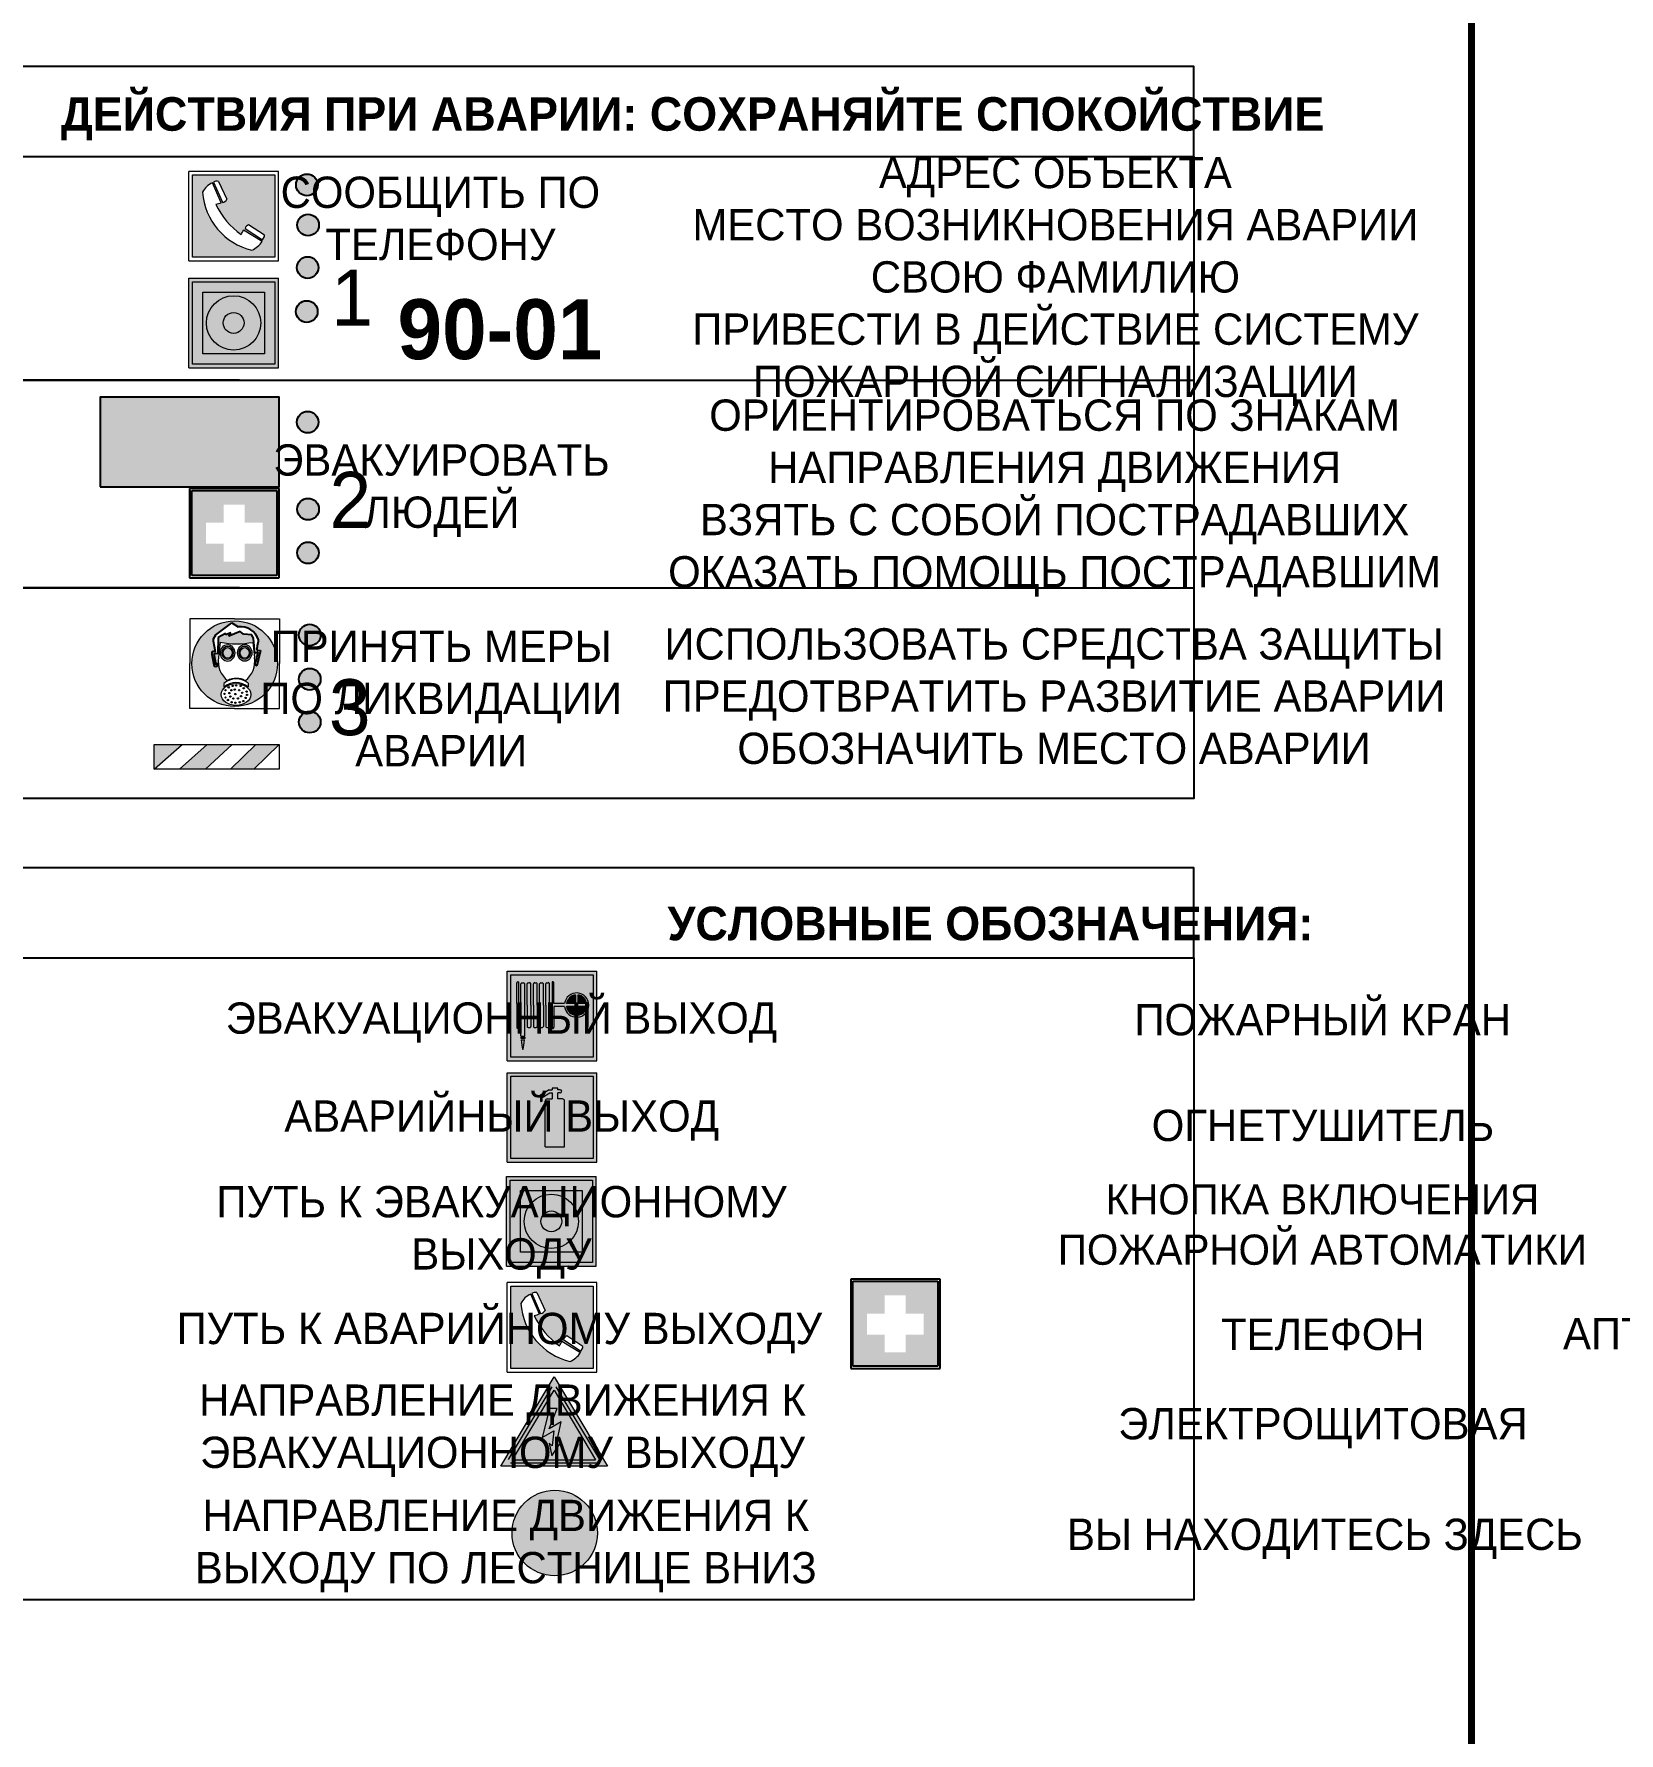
# Model space of a CAD drawing. Header units: millimetres. Extents: x 13810 to 67229, y 12374 to 21950.
# Drawn here: x 25748.7 to 25890.4, y 19893.3 to 20045.2 of the extents above; entities that cross this region are included whole.
import ezdxf

# ---------------------------------------------------------------- set-up
doc = ezdxf.new("R2010")
doc.units = ezdxf.units.MM
doc.styles.add('обычный', font='arial.ttf')

# ---------------------------------------------------------------- blocks, each defined once
blk = doc.blocks.new('A$C38D26F80')
h = blk.add_hatch(color=5)
h.dxf.hatch_style = 1
h.paths.add_polyline_path([(-8.77, -4.48, 1), (-0.19, -4.48, 1)])
h.paths.add_polyline_path([(-6.75, -3.58), (-6.75, -3.31), (-6.62, -3.22), (-6.5, -3.22), (-6.42, -3.3), (-6.39, -3.28), (-6.59, -2.23), (-6.59, -2.01), (-6.38, -1.58), (-4.76, -0.4), (-4.13, -0.79, -0.362848), (-2.1, -2.1, -0.201049), (-2.17, -2.48, 0.085434), (-2.26, -3.13), (-1.9, -3.16), (-2.25, -4.7), (-2.4, -4.59), (-2.43, -4.34), (-2.36, -4.34), (-2.14, -3.34), (-2.47, -3.42), (-2.58, -1.95), (-2.77, -1.58), (-3.58, -1.52), (-3.92, -1.26), (-5.05, -1.73), (-4.87, -1.39), (-5.41, -1.6), (-5.41, -1.46), (-6.13, -1.87), (-6.18, -3.5), (-6.56, -3.47), (-6.37, -4.59), (-6.16, -4.43), (-6.16, -4.66), (-6.36, -4.79), (-6.37, -4.8), (-6.51, -4.76)], flags=16)
h.paths.add_polyline_path([(-6.51, -4.76), (-6.36, -4.79), (-6.37, -4.8)], flags=0)
h.paths.add_polyline_path([(-5.92, -2.34, 0.089508), (-2.67, -2.35), (-2.48, -3.88, -0.268602), (-3.4, -6.18, 0.262449), (-5.2, -6.18, -0.268602), (-6.11, -3.88)], flags=16)
edge = h.paths.add_edge_path(flags=16)
edge.add_ellipse((-5.19, -3.41), major_axis=(0, 0.842), ratio=0.848992, start_angle=0, end_angle=360)
edge = h.paths.add_edge_path(flags=0)
edge.add_ellipse((-5.19, -3.39), major_axis=(0, 0.665), ratio=0.853798, start_angle=0, end_angle=360)
edge = h.paths.add_edge_path(flags=0)
edge.add_ellipse((-5.19, -3.4), major_axis=(0, 0.528), ratio=0.864094, start_angle=0, end_angle=360)
edge = h.paths.add_edge_path(flags=16)
edge.add_ellipse((-3.47, -3.4), major_axis=(0, 0.842), ratio=0.848992, start_angle=0, end_angle=360)
h.paths.add_polyline_path([(-3.13, -6.45), (-3.13, -6.84, 0.383174), (-5.57, -6.85), (-5.57, -6.49, -0.369952)], flags=16)
edge = h.paths.add_edge_path(flags=0)
edge.add_ellipse((-3.47, -3.39), major_axis=(0, 0.665), ratio=0.853798, start_angle=0, end_angle=360)
edge = h.paths.add_edge_path(flags=0)
edge.add_ellipse((-3.47, -3.4), major_axis=(0, 0.528), ratio=0.864094, start_angle=0, end_angle=360)
edge = h.paths.add_edge_path(flags=16)
edge.add_ellipse((-4.34, -7.57), major_axis=(-1.48, 0), ratio=0.744955, start_angle=0, end_angle=360)
h.paths.add_polyline_path([(-5.01, -6.85, -1), (-5.15, -6.85, -1)], flags=0)
h.paths.add_polyline_path([(-5.33, -7.14, -1), (-5.47, -7.14, -1)], flags=0)
h.paths.add_polyline_path([(-4.61, -6.71, -1), (-4.74, -6.71, -1)], flags=16)
h.paths.add_polyline_path([(-5.43, -7.51, -1), (-5.57, -7.51, -1)], flags=0)
h.paths.add_polyline_path([(-4.26, -6.67, -1), (-4.4, -6.67, -1)], flags=16)
h.paths.add_polyline_path([(-4.74, -7.14, -1), (-4.88, -7.14, -1)], flags=0)
h.paths.add_polyline_path([(-4.93, -7.43, -1), (-5.07, -7.43, -1)], flags=0)
h.paths.add_polyline_path([(-4.41, -7.07, -1), (-4.54, -7.07, -1)], flags=0)
h.paths.add_polyline_path([(-5.33, -7.87, -1), (-5.46, -7.87, -1)], flags=0)
h.paths.add_polyline_path([(-3.8, -6.71, -1), (-3.94, -6.71, -1)], flags=16)
h.paths.add_polyline_path([(-4.85, -7.78, -1), (-4.98, -7.78, -1)], flags=0)
h.paths.add_polyline_path([(-3.96, -7.14, -1), (-4.1, -7.14, -1)], flags=0)
h.paths.add_polyline_path([(-4.33, -7.53, -1), (-4.47, -7.53, -1)], flags=0)
h.paths.add_polyline_path([(-5.09, -8.12, -1), (-5.23, -8.12, -1)], flags=0)
h.paths.add_polyline_path([(-3.5, -6.94, -1), (-3.64, -6.94, -1)], flags=0)
h.paths.add_polyline_path([(-4.54, -7.97, -1), (-4.68, -7.97, -1)], flags=0)
h.paths.add_polyline_path([(-3.66, -7.39, -1), (-3.8, -7.39, -1)], flags=0)
h.paths.add_polyline_path([(-4.73, -8.35, -1), (-4.86, -8.35, -1)], flags=0)
h.paths.add_polyline_path([(-4.09, -7.96, -1), (-4.23, -7.96, -1)], flags=0)
h.paths.add_polyline_path([(-3.77, -7.74, -1), (-3.91, -7.74, -1)], flags=0)
h.paths.add_polyline_path([(-3.22, -7.27, -1), (-3.35, -7.27, -1)], flags=0)
h.paths.add_polyline_path([(-4.34, -8.4, -1), (-4.47, -8.4, -1)], flags=0)
h.paths.add_polyline_path([(-3.16, -7.61, -1), (-3.3, -7.61, -1)], flags=0)
h.paths.add_polyline_path([(-3.9, -8.35, -1), (-4.04, -8.35, -1)], flags=0)
h.paths.add_polyline_path([(-3.32, -7.91, -1), (-3.46, -7.91, -1)], flags=0)
h.paths.add_polyline_path([(-3.55, -8.23, -1), (-3.69, -8.23, -1)], flags=0)
at = {"color": 5, "lineweight": 5}
for p, q in [((-4.48, 0), (-8.96, 0)), ((-8.96, 0), (-8.96, -4.48)), ((-4.48, 0), (0, 0)), ((0, 0), (0, -4.48)), ((-6.59, -2.01), (-6.38, -1.58)), ((-6.38, -1.58), (-4.76, -0.4)), ((-5.41, -1.46), (-6.13, -1.87)), ((-4.87, -1.39), (-5.41, -1.6)), ((-5.41, -1.6), (-5.41, -1.46)), ((-3.92, -1.26), (-5.05, -1.73)), ((-5.05, -1.73), (-4.87, -1.39)), ((-4.76, -0.4), (-4.13, -0.79)), ((-3.58, -1.52), (-3.92, -1.26)), ((-2.77, -1.58), (-3.58, -1.52)), ((-2.58, -1.95), (-2.77, -1.58)), ((-6.75, -3.31), (-6.62, -3.22)), ((-6.75, -3.58), (-6.75, -3.31)), ((-6.62, -3.22), (-6.5, -3.22)), ((-6.59, -2.23), (-6.59, -2.01)), ((-6.39, -3.28), (-6.59, -2.23)), ((-6.5, -3.22), (-6.42, -3.3)), ((-6.42, -3.3), (-6.39, -3.28)), ((-6.13, -1.87), (-6.18, -3.5)), ((-5.92, -2.34), (-6.11, -3.88)), ((-2.67, -2.34), (-2.48, -3.88)), ((-2.47, -3.42), (-2.58, -1.95)), ((-2.14, -3.34), (-2.47, -3.42)), ((-2.36, -4.34), (-2.14, -3.34)), ((-1.9, -3.16), (-2.26, -3.13)), ((-2.25, -4.7), (-1.9, -3.16)), ((-8.96, -8.96), (-8.96, -4.48)), ((-6.51, -4.76), (-6.75, -3.58)), ((-6.18, -3.5), (-6.56, -3.47)), ((-6.56, -3.47), (-6.37, -4.59)), ((-6.37, -4.8), (-6.51, -4.76)), ((-6.37, -4.59), (-6.16, -4.43)), ((-6.16, -4.66), (-6.37, -4.8)), ((-6.16, -4.43), (-6.16, -4.66)), ((-2.43, -4.34), (-2.4, -4.59)), ((-2.43, -4.34), (-2.36, -4.34)), ((-2.4, -4.59), (-2.25, -4.7)), ((0, -8.96), (0, -4.48)), ((-5.57, -6.49), (-5.57, -6.85)), ((-3.13, -6.45), (-3.13, -6.84)), ((-4.48, -8.96), (-8.96, -8.96)), ((-4.48, -8.96), (0, -8.96))]:
    blk.add_line(p, q, dxfattribs=at)
at = {"color": 5}
for p, q in [((-6.59, -2.01), (-6.38, -1.58)), ((-6.38, -1.58), (-4.76, -0.4)), ((-5.41, -1.46), (-6.13, -1.87)), ((-4.87, -1.39), (-5.41, -1.6)), ((-5.41, -1.6), (-5.41, -1.46)), ((-3.92, -1.26), (-5.05, -1.73)), ((-5.05, -1.73), (-4.87, -1.39)), ((-4.76, -0.4), (-4.13, -0.79)), ((-3.58, -1.52), (-3.92, -1.26)), ((-2.77, -1.58), (-3.58, -1.52)), ((-2.58, -1.95), (-2.77, -1.58)), ((-6.75, -3.31), (-6.62, -3.22)), ((-6.75, -3.58), (-6.75, -3.31)), ((-6.62, -3.22), (-6.5, -3.22)), ((-6.59, -2.23), (-6.59, -2.01)), ((-6.39, -3.28), (-6.59, -2.23)), ((-6.5, -3.22), (-6.42, -3.3)), ((-6.42, -3.3), (-6.39, -3.28)), ((-6.13, -1.87), (-6.18, -3.5)), ((-2.47, -3.42), (-2.58, -1.95)), ((-2.14, -3.34), (-2.47, -3.42)), ((-2.36, -4.34), (-2.14, -3.34)), ((-2.26, -3.13), (-1.9, -3.16)), ((-1.9, -3.16), (-2.25, -4.7)), ((-6.51, -4.76), (-6.75, -3.58)), ((-6.18, -3.5), (-6.56, -3.47)), ((-6.56, -3.47), (-6.37, -4.59)), ((-6.37, -4.8), (-6.51, -4.76)), ((-6.36, -4.79), (-6.51, -4.76)), ((-6.37, -4.59), (-6.16, -4.43)), ((-6.16, -4.66), (-6.37, -4.8)), ((-6.16, -4.66), (-6.36, -4.79)), ((-6.16, -4.43), (-6.16, -4.66)), ((-2.4, -4.59), (-2.43, -4.34)), ((-2.43, -4.34), (-2.36, -4.34)), ((-2.25, -4.7), (-2.4, -4.59))]:
    blk.add_line(p, q, dxfattribs=at)
at = {"color": 5, "lineweight": 5}
for centre, radius in [((-4.48, -4.48), 4.29), ((-5.08, -6.85), 0.0678), ((-4.67, -6.71), 0.0678), ((-4.33, -6.67), 0.0678), ((-3.87, -6.71), 0.0678), ((-5.5, -7.51), 0.0678), ((-5.4, -7.14), 0.0678), ((-5.4, -7.87), 0.0678), ((-5.16, -8.12), 0.0678), ((-5, -7.43), 0.0678), ((-4.91, -7.78), 0.0678), ((-4.81, -7.14), 0.0678), ((-4.79, -8.35), 0.0678), ((-4.61, -7.97), 0.0678), ((-4.47, -7.07), 0.0678), ((-4.4, -7.53), 0.0678), ((-4.4, -8.4), 0.0678), ((-4.16, -7.96), 0.0678), ((-4.03, -7.14), 0.0678), ((-3.97, -8.35), 0.0678), ((-3.84, -7.74), 0.0678), ((-3.73, -7.39), 0.0678), ((-3.62, -8.23), 0.0678), ((-3.57, -6.94), 0.0678), ((-3.39, -7.91), 0.0678), ((-3.28, -7.27), 0.0678), ((-3.23, -7.61), 0.0678)]:
    blk.add_circle(centre, radius, dxfattribs=at)
at = {"color": 5}
for centre, radius, start, end in [((-3.89, -2.66), 1.88, 17.387, 97.1599), ((-0.35, -3.07), 1.91, 162.2553, 181.7878), ((-2.6, -2.2), 0.511, 326.3906, 11.8614)]:
    blk.add_arc(centre, radius, start, end, dxfattribs=at)
at = {"color": 5, "lineweight": 5}
for centre, radius, start, end in [((-4.28, 6.66), 9.15, 259.6987, 280.1569), ((-0.47, -3.05), 1.79, 161.5846, 182.4584), ((-2.6, -2.2), 0.513, 326.4781, 11.7739), ((-3.66, -4.24), 2.47, 171.573, 231.7124), ((-4.93, -4.24), 2.47, 308.2876, 8.427), ((-4.33, -7.88), 1.87, 50.358, 131.5662), ((-4.34, -8.2), 1.82, 48.4943, 132.3565), ((-4.3, -7.78), 1.83, 60.5889, 119.4111)]:
    blk.add_arc(centre, radius, start, end, dxfattribs=at)
for centre, major_axis, ratio in [((-5.19, -3.41), (0, 0.842), 0.848992), ((-5.19, -3.39), (0, 0.665), 0.853798), ((-5.19, -3.4), (0, 0.528), 0.864094), ((-3.47, -3.4), (0, 0.842), 0.848992), ((-3.47, -3.39), (0, 0.665), 0.853798), ((-3.47, -3.4), (0, 0.528), 0.864094), ((-4.34, -7.57), (-1.48, 0), 0.744955)]:
    blk.add_ellipse(centre, major_axis=major_axis, ratio=ratio, dxfattribs=at)
blk = doc.blocks.new('A$C47DD6509')
at = {"lineweight": 5}
for points in [[(-8.69, 0), (-11.19, 0), (-11.19, -2.22)], [(-4.22, 0), (-6.45, 0), (-8.91, -2.22), (-6.61, -2.22)], [(0, 0), (-2.09, 0), (-4.36, -2.22), (-2.29, -2.22)]]:
    blk.add_hatch(color=242, dxfattribs=at).paths.add_polyline_path(points)
at = {"color": 242, "lineweight": 5}
for p, q in [((-11.19, -2.22), (-8.69, 0)), ((-11.19, -2.22), (-11.19, 0)), ((-11.19, 0), (-8.69, 0)), ((-11.19, 0), (0, 0)), ((-8.91, -2.22), (-6.45, 0)), ((-6.61, -2.22), (-4.22, 0)), ((-4.36, -2.22), (-2.09, 0)), ((-2.29, -2.22), (0, 0)), ((0, 0), (0, -2.22)), ((0, -2.22), (-11.19, -2.22))]:
    blk.add_line(p, q, dxfattribs=at)
blk = doc.blocks.new('A$C32E8229D')
at = {"true_color": 0xffffff}
blk.add_hatch(color=7, dxfattribs=at).paths.add_polyline_path([(0, 0), (0, -8), (16, -8), (16, 0)])
h = blk.add_hatch(color=126)
h.paths.add_polyline_path([(0.2, -0.2), (15.8, -0.2), (15.8, -7.8), (0.2, -7.8)])
h.paths.add_polyline_path([(13.49, -2.05), (12.08, -2.05), (11.37, -2.63, 0.162397), (11.29, -2.84), (11.29, -3.63), (10.35, -3.63), (10.35, -4.05), (11.68, -4.05), (11.68, -3.48), (12.26, -4.28), (11.29, -5.1), (11.29, -6.78), (11.85, -6.78), (11.85, -5.44), (12.8, -4.64), (12.8, -5.94), (14.46, -5.94), (14.46, -5.39), (13.45, -5.39), (13.45, -3.97), (12.46, -2.59), (13.15, -2.59), (13.69, -3.34), (14.18, -3)], flags=16)
h.paths.add_polyline_path([(10.74, -1.82, 1), (11.8, -1.82, 1)], flags=16)
h.paths.add_polyline_path([(9.39, -3.59), (5.99, -3.59), (6.56, -3.03), (5.91, -3.03), (5.1, -3.83), (5.91, -4.64), (6.56, -4.64), (5.99, -4.09), (9.39, -4.09)], flags=16)
h.paths.add_polyline_path([(4.29, -1.08), (1.72, -1.08), (1.72, -6.6), (4.29, -6.6)], flags=16)
at = {"color": 126}
blk.add_lwpolyline([(16, -8), (0, -8), (0, 0), (16, 0)], close=True, dxfattribs=at)
blk = doc.blocks.new('A$C18900ED3')
h = blk.add_hatch(color=126)
h.paths.add_polyline_path([(-0.18, -0.18), (-7.02, -0.18), (-7.02, -7.02), (-0.18, -7.02)])
h.paths.add_polyline_path([(-5.89, -4.46), (-5.89, -2.77), (-4.46, -2.77), (-4.46, -1.31), (-2.77, -1.31), (-2.77, -2.77), (-1.33, -2.77), (-1.33, -4.46), (-2.77, -4.46), (-2.77, -5.89), (-4.46, -5.89), (-4.46, -4.46)], flags=16)
at = {"color": 126}
for p, q in [((-7.2, 0), (-7.2, -7.2)), ((0, 0), (-7.2, 0)), ((0, -7.2), (0, 0)), ((-7.02, -7.02), (-7.02, -0.18)), ((-7.02, -0.18), (-0.18, -0.18)), ((-0.18, -0.18), (-0.18, -7.02)), ((-7.2, -7.2), (0, -7.2)), ((-0.18, -7.02), (-7.02, -7.02))]:
    blk.add_line(p, q, dxfattribs=at)
blk = doc.blocks.new('A$C456E1F9C')
at = {"lineweight": 5}
h = blk.add_hatch(color=242, dxfattribs=at)
h.paths.add_polyline_path([(0.51, -1.47), (0.51, -13.26), (12.29, -13.26), (12.29, -1.47)])
h.paths.add_polyline_path([(5.42, -4.95, -0.254479), (4.78, -5.4), (3.52, -2.53, -0.209735), (4.23, -2.4)], flags=16)
h.paths.add_polyline_path([(8.53, -8.6), (10.87, -10.17), (10.54, -10.76), (8.03, -9.13, -0.192251)], flags=16)
h.paths.add_polyline_path([(4.61, -5.49, 0.005518), (3.87, -5.72, 0.128647), (7.49, -10.01, 0.00809), (7.83, -9.33), (10.47, -10.97, -0.16736), (8.99, -12.25, -0.327862), (1.95, -3.95, -0.166952), (3.36, -2.62)], flags=16)
at = {"color": 242, "lineweight": 5}
for p, q in [((0, -13.77), (0, -0.97)), ((12.8, -0.97), (0, -0.97)), ((4.23, -2.4), (5.42, -4.95)), ((12.8, -13.77), (12.8, -0.97)), ((4.61, -5.49), (3.36, -2.62)), ((3.52, -2.53), (4.78, -5.4)), ((7.83, -9.33), (10.47, -10.97)), ((8.03, -9.13), (10.54, -10.76)), ((10.81, -10.12), (8.53, -8.6)), ((10.54, -10.76), (10.8, -10.3)), ((10.8, -10.3), (10.81, -10.12)), ((0, -13.77), (12.8, -13.77))]:
    blk.add_line(p, q, dxfattribs=at)
blk.add_lwpolyline([(0.51, -1.47), (12.29, -1.47), (12.29, -13.26), (0.51, -13.26)], close=True, dxfattribs=at)
for centre, radius, start, end in [((4.02, -3.27), 0.891, 76.3284, 123.7092), ((4.59, -5.34), 2.99, 114.2845, 152.1974), ((11.12, -3.31), 9.19, 183.9915, 256.6009), ((14.98, -39.1), 35.17, 107.1487, 108.4135), ((13.86, -0.94), 11.08, 205.5536, 234.8762), ((4.68, -4.59), 0.824, 276.9621, 334.0723), ((-13.31, 0.8), 23.44, 332.5487, 334.4027), ((8.94, -9.5), 0.989, 114.4092, 157.9388), ((7.87, -9.46), 3, 291.9291, 329.9329)]:
    blk.add_arc(centre, radius, start, end, dxfattribs=at)
blk = doc.blocks.new('A$C54414219')
at = {"true_color": 0xffffff}
h = blk.add_hatch(color=7, dxfattribs=at)
h.paths.add_polyline_path([(2.39, -9.45), (2.39, -18.3), (11.23, -18.3), (11.23, -9.45)], flags=0)
h.paths.add_polyline_path([(10.71, -13.87, -1), (2.92, -13.87, -1)], flags=0)
h.paths.add_polyline_path([(8.3, -13.87, -1), (5.33, -13.87, -1)], flags=0)
h.paths.add_polyline_path([(0.41, -7.47), (0.41, -20.27), (13.21, -20.27), (13.21, -7.47)])
h.paths.add_polyline_path([(0.92, -19.77), (12.71, -19.77), (12.71, -7.98), (0.92, -7.98)], flags=16)
h.paths.add_polyline_path([(11.23, -9.45), (11.23, -18.3), (2.39, -18.3), (2.39, -9.45)], flags=0)
at = {"lineweight": 5}
h = blk.add_hatch(color=242, dxfattribs=at)
h.paths.add_polyline_path([(12.71, -7.98), (0.92, -7.98), (0.92, -19.77), (12.71, -19.77)])
h.paths.add_polyline_path([(11.23, -18.3), (2.39, -18.3), (2.39, -9.45), (11.23, -9.45)], flags=16)
h.paths.add_polyline_path([(10.71, -13.87, -1), (2.92, -13.87, -1)], flags=0)
h.paths.add_polyline_path([(8.3, -13.87, -1), (5.33, -13.87, -1)], flags=0)
at = {"true_color": 0xffffff}
h = blk.add_hatch(color=7, dxfattribs=at)
h.paths.add_polyline_path([(2.39, -9.45), (2.39, -18.3), (11.23, -18.3), (11.23, -9.45)])
h.paths.add_polyline_path([(10.71, -13.87, -1), (2.92, -13.87, -1)], flags=16)
h.paths.add_polyline_path([(8.3, -13.87, -1), (5.33, -13.87, -1)], flags=0)
at = {"lineweight": 5}
h = blk.add_hatch(color=242, dxfattribs=at)
h.paths.add_polyline_path([(2.92, -13.87, 1), (10.71, -13.87, 1)])
h.paths.add_polyline_path([(8.3, -13.87, -1), (5.33, -13.87, -1)], flags=16)
at = {"color": 242, "lineweight": 5}
for p, q in [((0.41, -20.27), (0.41, -7.47)), ((0.41, -7.47), (13.21, -7.47)), ((0.41, -7.47), (13.21, -7.47)), ((13.21, -20.27), (13.21, -7.47)), ((0.41, -20.27), (13.21, -20.27))]:
    blk.add_line(p, q, dxfattribs=at)
for points in [[(0.92, -7.98), (12.71, -7.98), (12.71, -19.77), (0.92, -19.77)], [(2.39, -9.45), (11.23, -9.45), (11.23, -18.3), (2.39, -18.3)]]:
    blk.add_lwpolyline(points, close=True, dxfattribs=at)
for radius in [3.89, 1.49]:
    blk.add_circle((6.81, -13.87), radius, dxfattribs=at)
blk = doc.blocks.new('A$C3E6D3DDE')
at = {"lineweight": 5}
h = blk.add_hatch(color=40, dxfattribs=at)
h.paths.add_polyline_path([(24.1, 1.45), (16.46, -11.35), (31.74, -11.35)])
h.paths.add_polyline_path([(24.09, -0.46), (30.03, -10.41), (18.14, -10.41)], flags=16)
h.paths.add_polyline_path([(24.54, -3.08), (23.41, -6.02), (25.13, -5.01), (24.33, -8.5), (24.82, -8.27), (23.79, -9.86), (23.4, -8.04), (23.8, -8.43), (24.04, -6.29), (22.39, -7.25), (23.44, -3.08)], flags=0)
h = blk.add_hatch(color=256, dxfattribs=at)
h.paths.add_polyline_path([(24.37, 0.03, 0.567511), (23.82, 0.03), (17.59, -10.4, 0.582454), (17.86, -10.88), (30.32, -10.88, 0.582149), (30.6, -10.4)])
h.paths.add_polyline_path([(24.09, -0.46), (18.14, -10.41), (30.03, -10.41)], flags=16)
h.paths.add_polyline_path([(24.54, -3.08), (23.41, -6.02), (25.13, -5.01), (24.33, -8.5), (24.82, -8.27), (23.79, -9.86), (23.4, -8.04), (23.8, -8.43), (24.04, -6.29), (22.39, -7.25), (23.44, -3.08)], flags=0)
h = blk.add_hatch(color=40, dxfattribs=at)
h.paths.add_polyline_path([(24.09, -0.46), (18.14, -10.41), (30.03, -10.41)])
h.paths.add_polyline_path([(24.82, -8.27), (23.79, -9.86), (23.4, -8.04), (23.8, -8.43), (24.04, -6.29), (22.39, -7.25), (23.44, -3.08), (24.54, -3.08), (23.41, -6.02), (25.13, -5.01), (24.33, -8.5)], flags=16)
at = {"color": 40, "lineweight": 5}
for p, q in [((16.46, -11.35), (24.1, 1.45)), ((24.1, 1.45), (31.74, -11.35))]:
    blk.add_line(p, q, dxfattribs=at)
at = {"lineweight": 5}
for p, q in [((17.59, -10.4), (23.82, 0.03)), ((24.37, 0.03), (30.6, -10.4)), ((18.14, -10.41), (24.09, -0.46)), ((24.09, -0.46), (30.03, -10.41)), ((23.44, -3.08), (22.39, -7.25)), ((23.41, -6.02), (24.54, -3.08)), ((24.54, -3.08), (23.44, -3.08)), ((22.39, -7.25), (24.04, -6.29)), ((25.13, -5.01), (23.41, -6.02)), ((24.04, -6.29), (23.8, -8.43)), ((24.33, -8.5), (25.13, -5.01)), ((23.8, -8.43), (23.4, -8.04)), ((23.4, -8.04), (23.79, -9.86)), ((23.79, -9.86), (24.82, -8.27)), ((24.82, -8.27), (24.33, -8.5)), ((17.86, -10.88), (30.32, -10.88)), ((18.14, -10.41), (30.03, -10.41))]:
    blk.add_line(p, q, dxfattribs=at)
at = {"color": 50, "lineweight": 5}
blk.add_line((31.74, -11.35), (16.46, -11.35), dxfattribs=at)
blk = doc.blocks.new('A$C37112FD5')
at = {"true_color": 0xf5f5ff}
h = blk.add_hatch(color=7, dxfattribs=at)
h.dxf.hatch_style = 1
h.paths.add_polyline_path([(12.8, -7.4), (0, -7.4), (0, -20.2), (12.8, -20.2)])
h.paths.add_polyline_path([(12.29, -7.91), (12.29, -19.69), (0.51, -19.69), (0.51, -7.91)], flags=16)
h.paths.add_polyline_path([(4.98, -9.04, -0.42597), (5.17, -9.22), (5.17, -12.25), (5.17, -15.29, -0.432244), (4.98, -15.47), (4.83, -15.47, -0.42597), (4.64, -15.29), (4.64, -12.25), (4.64, -9.22, -0.432244), (4.83, -9.04)], flags=0)
h.paths.add_polyline_path([(4.28, -9.22), (4.28, -12.25), (4.28, -15.29, -0.432244), (4.09, -15.47), (3.94, -15.47, -0.42597), (3.75, -15.29), (3.75, -12.25), (3.75, -9.22, -0.432244), (3.94, -9.04), (4.09, -9.04, -0.42597)], flags=0)
h.paths.add_polyline_path([(5.72, -9.04), (5.87, -9.04, -0.42597), (6.06, -9.22), (6.06, -12.25), (6.06, -15.29, -0.432244), (5.87, -15.47), (5.72, -15.47, -0.42597), (5.53, -15.29), (5.53, -12.25), (5.53, -9.22, -0.432244)], flags=0)
h.paths.add_polyline_path([(6.42, -8.9), (6.5, -8.9, -0.42597), (6.69, -9.08), (6.69, -12.03), (8.21, -12.03, -15.824349), (8.21, -12.47), (6.69, -12.47), (6.69, -15.42, -0.432244), (6.5, -15.6), (6.42, -15.6)], flags=0)
h.paths.add_polyline_path([(3.39, -9.22), (3.39, -12.25), (3.39, -15.29, -0.432244), (3.2, -15.47), (3.05, -15.47, -0.42597), (2.85, -15.29), (2.85, -12.25), (2.85, -9.22, -0.432244), (3.05, -9.04), (3.2, -9.04, -0.42597)], flags=0)
h.paths.add_polyline_path([(2.5, -9.22), (2.5, -16.71), (1.96, -16.71), (1.96, -9.22, -0.432244), (2.15, -9.04), (2.31, -9.04, -0.42597)], flags=0)
h.paths.add_polyline_path([(1.61, -8.9), (1.61, -15.6), (1.57, -15.6, -0.42597), (1.37, -15.42), (1.37, -12.03), (1.37, -9.09, -0.432244), (1.57, -8.9)], flags=0)
h.paths.add_polyline_path([(9.76, -10.81), (9.76, -12.03), (8.49, -12.03, -0.336371)], flags=0)
h.paths.add_polyline_path([(8.49, -12.47), (9.76, -12.47), (9.76, -13.7, -0.336371)], flags=0)
h.paths.add_polyline_path([(10.11, -10.81, -0.336371), (11.38, -12.03), (10.11, -12.03)], flags=0)
h.paths.add_polyline_path([(10.11, -12.47), (11.38, -12.47, -0.336371), (10.11, -13.7)], flags=0)
h.paths.add_polyline_path([(2.5, -16.84), (2.5, -17.05), (1.97, -17.05), (1.97, -16.84)], flags=0)
h.paths.add_polyline_path([(2.5, -17.24, -0.033778), (2.24, -18.6, -0.033778), (1.97, -17.24)], flags=0)
h = blk.add_hatch(color=242)
h.dxf.hatch_style = 1
h.paths.add_polyline_path([(12.29, -7.91), (0.51, -7.91), (0.51, -19.69), (12.29, -19.69)])
h.paths.add_polyline_path([(6.42, -15.6), (6.42, -8.9), (6.5, -8.9, -0.42597), (6.69, -9.08), (6.69, -12.03), (8.21, -12.03, -15.824349), (8.21, -12.47), (6.69, -12.47), (6.69, -15.42, -0.432244), (6.5, -15.6)], flags=16)
h.paths.add_polyline_path([(5.87, -15.47), (5.72, -15.47, -0.42597), (5.53, -15.29), (5.53, -12.25), (5.53, -9.22, -0.432244), (5.72, -9.04), (5.87, -9.04, -0.42597), (6.06, -9.22), (6.06, -12.25), (6.06, -15.29, -0.432244)], flags=16)
h.paths.add_polyline_path([(4.98, -15.47), (4.83, -15.47, -0.42597), (4.64, -15.29), (4.64, -12.25), (4.64, -9.22, -0.432244), (4.83, -9.04), (4.98, -9.04, -0.42597), (5.17, -9.22), (5.17, -12.25), (5.17, -15.29, -0.432244)], flags=16)
h.paths.add_polyline_path([(4.09, -15.47), (3.94, -15.47, -0.42597), (3.75, -15.29), (3.75, -12.25), (3.75, -9.22, -0.432244), (3.94, -9.04), (4.09, -9.04, -0.42597), (4.28, -9.22), (4.28, -12.25), (4.28, -15.29, -0.432244)], flags=16)
h.paths.add_polyline_path([(3.2, -15.47), (3.05, -15.47, -0.42597), (2.85, -15.29), (2.85, -12.25), (2.85, -9.22, -0.432244), (3.05, -9.04), (3.2, -9.04, -0.42597), (3.39, -9.22), (3.39, -12.25), (3.39, -15.29, -0.432244)], flags=16)
h.paths.add_polyline_path([(2.5, -17.05), (1.97, -17.05), (1.97, -16.84), (2.5, -16.84)], flags=16)
h.paths.add_polyline_path([(2.5, -17.24, -0.033778), (2.24, -18.6, -0.033778), (1.97, -17.24)], flags=16)
h.paths.add_polyline_path([(2.5, -16.71), (1.96, -16.71), (1.96, -9.22, -0.432244), (2.15, -9.04), (2.31, -9.04, -0.42597), (2.5, -9.22)], flags=16)
h.paths.add_polyline_path([(1.61, -15.6), (1.57, -15.6, -0.42597), (1.37, -15.42), (1.37, -12.03), (1.37, -9.09, -0.432244), (1.57, -8.9), (1.61, -8.9)], flags=16)
h.paths.add_polyline_path([(8.49, -12.47), (9.76, -12.47), (9.76, -13.7, -0.336371)], flags=0)
h.paths.add_polyline_path([(10.11, -13.7), (10.11, -12.47), (11.38, -12.47, -0.336371)], flags=0)
h.paths.add_polyline_path([(8.49, -12.03, -0.336371), (9.76, -10.81), (9.76, -12.03)], flags=0)
h.paths.add_polyline_path([(10.11, -12.03), (10.11, -10.81, -0.336371), (11.38, -12.03)], flags=0)
h = blk.add_hatch(color=7, dxfattribs=at)
h.dxf.hatch_style = 1
h.paths.add_polyline_path([(1.61, -8.9), (1.57, -8.9, 0.432244), (1.37, -9.09), (1.37, -12.03), (1.37, -15.42, 0.42597), (1.57, -15.6), (1.61, -15.6)])
h.paths.add_polyline_path([(2.5, -9.22, 0.42597), (2.31, -9.04), (2.15, -9.04, 0.432244), (1.96, -9.22), (1.96, -16.71), (2.5, -16.71)])
h.paths.add_polyline_path([(2.5, -16.84), (1.97, -16.84), (1.97, -17.05), (2.5, -17.05)])
h.paths.add_polyline_path([(2.5, -17.24), (1.97, -17.24, 0.033778), (2.24, -18.6, 0.033778)])
h.paths.add_polyline_path([(3.39, -12.25), (3.39, -9.22, 0.42597), (3.2, -9.04), (3.05, -9.04, 0.432244), (2.85, -9.22), (2.85, -12.25), (2.85, -15.29, 0.42597), (3.05, -15.47), (3.2, -15.47, 0.432244), (3.39, -15.29)])
h.paths.add_polyline_path([(4.28, -12.25), (4.28, -9.22, 0.42597), (4.09, -9.04), (3.94, -9.04, 0.432244), (3.75, -9.22), (3.75, -12.25), (3.75, -15.29, 0.42597), (3.94, -15.47), (4.09, -15.47, 0.432244), (4.28, -15.29)])
h.paths.add_polyline_path([(5.17, -12.25), (5.17, -9.22, 0.42597), (4.98, -9.04), (4.83, -9.04, 0.432244), (4.64, -9.22), (4.64, -12.25), (4.64, -15.29, 0.42597), (4.83, -15.47), (4.98, -15.47, 0.432244), (5.17, -15.29)])
h.paths.add_polyline_path([(6.06, -12.25), (6.06, -9.22, 0.42597), (5.87, -9.04), (5.72, -9.04, 0.432244), (5.53, -9.22), (5.53, -12.25), (5.53, -15.29, 0.42597), (5.72, -15.47), (5.87, -15.47, 0.432244), (6.06, -15.29)])
h.paths.add_polyline_path([(6.69, -12.47), (8.21, -12.47, 15.824349), (8.21, -12.03), (6.69, -12.03), (6.69, -9.08, 0.42597), (6.5, -8.9), (6.42, -8.9), (6.42, -15.6), (6.5, -15.6, 0.432244), (6.69, -15.42)])
h.paths.add_polyline_path([(8.49, -12.47), (9.76, -12.47), (9.76, -13.7, -0.336371)], flags=16)
h.paths.add_polyline_path([(8.49, -12.03, -0.336371), (9.76, -10.81), (9.76, -12.03)], flags=16)
h.paths.add_polyline_path([(10.11, -12.47), (11.38, -12.47, -0.336371), (10.11, -13.7)], flags=16)
h.paths.add_polyline_path([(10.11, -12.03), (10.11, -10.81, -0.336371), (11.38, -12.03)], flags=16)
h = blk.add_hatch(color=242)
h.dxf.hatch_style = 1
h.paths.add_polyline_path([(9.76, -10.81, 0.336371), (8.49, -12.03), (9.76, -12.03)])
h.paths.add_polyline_path([(10.11, -10.81), (10.11, -12.03), (11.38, -12.03, 0.336371)])
h.paths.add_polyline_path([(11.38, -12.47), (10.11, -12.47), (10.11, -13.7, 0.336371)])
h.paths.add_polyline_path([(9.76, -12.47), (8.49, -12.47, 0.336371), (9.76, -13.7)])
at = {"color": 242, "lineweight": 5}
for p, q in [((0, -20.2), (0, -7.4)), ((0, -7.4), (12.8, -7.4)), ((1.37, -12.03), (1.37, -9.08)), ((1.57, -8.9), (1.61, -8.9)), ((1.61, -8.9), (1.61, -15.6)), ((1.96, -16.71), (1.96, -9.22)), ((2.15, -9.04), (2.31, -9.04)), ((2.5, -16.71), (2.5, -9.22)), ((2.85, -12.25), (2.85, -9.22)), ((3.05, -9.04), (3.2, -9.04)), ((3.39, -12.25), (3.39, -9.22)), ((3.75, -12.25), (3.75, -9.22)), ((3.94, -9.04), (4.09, -9.04)), ((4.28, -12.25), (4.28, -9.22)), ((4.64, -12.25), (4.64, -9.22)), ((4.83, -9.04), (4.98, -9.04)), ((5.17, -12.25), (5.17, -9.22)), ((5.53, -12.25), (5.53, -9.22)), ((5.72, -9.04), (5.87, -9.04)), ((6.06, -12.25), (6.06, -9.22)), ((6.42, -8.9), (6.42, -15.6)), ((6.5, -8.9), (6.42, -8.9)), ((6.69, -12.03), (6.69, -9.08)), ((12.8, -20.2), (12.8, -7.4)), ((1.37, -12.03), (1.37, -15.42)), ((8.21, -12.03), (6.69, -12.03)), ((9.76, -12.03), (8.49, -12.03)), ((9.76, -10.81), (9.76, -12.03)), ((10.11, -10.81), (10.11, -12.03)), ((11.38, -12.03), (10.11, -12.03)), ((2.85, -12.25), (2.85, -15.29)), ((3.39, -12.25), (3.39, -15.29)), ((3.75, -12.25), (3.75, -15.29)), ((4.28, -12.25), (4.28, -15.29)), ((4.64, -12.25), (4.64, -15.29)), ((5.17, -12.25), (5.17, -15.29)), ((5.53, -12.25), (5.53, -15.29)), ((6.06, -12.25), (6.06, -15.29)), ((8.21, -12.47), (6.69, -12.47)), ((6.69, -12.47), (6.69, -15.42)), ((9.76, -12.47), (8.49, -12.47)), ((9.76, -12.47), (9.76, -13.7)), ((11.38, -12.47), (10.11, -12.47)), ((10.11, -12.47), (10.11, -13.7)), ((1.57, -15.6), (1.61, -15.6)), ((1.96, -16.71), (2.5, -16.71)), ((1.97, -16.84), (2.5, -16.84)), ((1.97, -17.05), (1.97, -16.84)), ((2.5, -16.84), (2.5, -17.05)), ((3.05, -15.47), (3.2, -15.47)), ((3.94, -15.47), (4.09, -15.47)), ((4.83, -15.47), (4.98, -15.47)), ((5.72, -15.47), (5.87, -15.47)), ((6.42, -15.6), (6.5, -15.6)), ((2.5, -17.05), (1.97, -17.05)), ((1.97, -17.24), (2.5, -17.24)), ((0, -20.2), (12.8, -20.2))]:
    blk.add_line(p, q, dxfattribs=at)
blk.add_lwpolyline([(0.51, -7.91), (12.29, -7.91), (12.29, -19.69), (0.51, -19.69)], close=True, dxfattribs=at)
for centre, radius, start, end in [((1.56, -9.09), 0.182, 87.1027, 180.6071), ((2.15, -9.22), 0.182, 87.1027, 180.6071), ((2.32, -9.22), 0.182, 359.3929, 92.8973), ((3.04, -9.22), 0.182, 87.1027, 180.6071), ((3.21, -9.22), 0.182, 359.3929, 92.8973), ((3.93, -9.22), 0.182, 87.1027, 180.6071), ((4.1, -9.22), 0.182, 359.3929, 92.8973), ((4.82, -9.22), 0.182, 87.1027, 180.6071), ((4.99, -9.22), 0.182, 359.3929, 92.8973), ((5.71, -9.22), 0.182, 87.1027, 180.6071), ((5.88, -9.22), 0.182, 359.3929, 92.8973), ((6.51, -9.09), 0.182, 359.3929, 92.8973), ((9.93, -12.25), 1.74, 187.2319, 172.7681), ((9.93, -12.25), 1.46, 96.9927, 171.3585), ((9.93, -12.25), 1.46, 8.6415, 83.0073), ((9.93, -12.25), 1.46, 188.6415, 263.0073), ((9.93, -12.25), 1.46, 276.9927, 351.3585), ((1.56, -15.42), 0.182, 179.3929, 272.8973), ((3.04, -15.29), 0.182, 179.3929, 272.8973), ((3.21, -15.29), 0.182, 267.1027, 0.6071), ((3.93, -15.29), 0.182, 179.3929, 272.8973), ((4.1, -15.29), 0.182, 267.1027, 0.6071), ((4.82, -15.29), 0.182, 179.3929, 272.8973), ((4.99, -15.29), 0.182, 267.1027, 0.6071), ((5.71, -15.29), 0.182, 179.3929, 272.8973), ((5.88, -15.29), 0.182, 267.1027, 0.6071), ((6.51, -15.42), 0.182, 267.1027, 0.6071), ((12.17, -15.98), 10.27, 187.041, 194.7793), ((-7.7, -15.98), 10.27, 345.2207, 352.959)]:
    blk.add_arc(centre, radius, start, end, dxfattribs=at)
blk = doc.blocks.new('A$C3AD82952')
at = {"true_color": 0xf5f5ff}
h = blk.add_hatch(color=7, dxfattribs=at)
h.dxf.hatch_style = 1
h.paths.add_polyline_path([(8.21, 8.73, 0.414214), (7.89, 9.05), (7.22, 9.05), (7.22, 9.92), (7.59, 9.92, 1), (7.57, 10.36), (7.22, 10.36), (7.22, 10.6), (6.43, 10.6), (6.43, 10.36), (6.01, 10.36), (4.74, 9.59), (4.74, 8.69), (4.98, 8.73), (4.98, 9.26), (6.12, 9.91), (6.43, 9.91), (6.43, 9.05), (5.76, 9.05, 0.414214), (5.44, 8.73), (5.44, 2.2), (8.21, 2.2)], flags=0)
h.paths.add_polyline_path([(12.8, 12.8), (0, 12.8), (0, 0), (12.8, 0)])
h.paths.add_polyline_path([(0.51, 12.29), (12.29, 12.29), (12.29, 0.51), (0.51, 0.51)], flags=16)
h.paths.add_polyline_path([(4.74, 9.59), (6.01, 10.36), (6.43, 10.36), (6.43, 10.6), (7.22, 10.6), (7.22, 10.36), (7.59, 10.36, -0.94586), (7.59, 9.92), (7.22, 9.92), (7.22, 9.05), (7.89, 9.05, -0.414214), (8.21, 8.73), (8.21, 2.2), (5.44, 2.2), (5.44, 8.73, -0.414214), (5.76, 9.05), (6.43, 9.05), (6.43, 9.91), (6.12, 9.91), (4.98, 9.26), (4.98, 8.73), (4.74, 8.69)], flags=0)
h = blk.add_hatch(color=242)
h.dxf.hatch_style = 1
h.paths.add_polyline_path([(12.29, 12.29), (0.51, 12.29), (0.51, 0.51), (12.29, 0.51)])
h.paths.add_polyline_path([(4.74, 8.69), (4.74, 9.59), (6.01, 10.36), (6.43, 10.36), (6.43, 10.6), (7.22, 10.6), (7.22, 10.36), (7.59, 10.36, -0.94586), (7.59, 9.92), (7.22, 9.92), (7.22, 9.05), (7.89, 9.05, -0.414214), (8.21, 8.73), (8.21, 2.2), (5.44, 2.2), (5.44, 8.73, -0.414214), (5.76, 9.05), (6.43, 9.05), (6.43, 9.91), (6.12, 9.91), (4.98, 9.26), (4.98, 8.73)], flags=16)
h = blk.add_hatch(color=7, dxfattribs=at)
h.dxf.hatch_style = 1
h.paths.add_polyline_path([(8.21, 8.73, 0.414214), (7.89, 9.05), (7.22, 9.05), (7.22, 9.92), (7.59, 9.92, 1), (7.57, 10.36), (7.22, 10.36), (7.22, 10.6), (6.43, 10.6), (6.43, 10.36), (6.01, 10.36), (4.74, 9.59), (4.74, 8.69), (4.98, 8.73), (4.98, 9.26), (6.12, 9.91), (6.43, 9.91), (6.43, 9.05), (5.76, 9.05, 0.414214), (5.44, 8.73), (5.44, 2.2), (8.21, 2.2)])
at = {"color": 242, "lineweight": 5}
for p, q in [((0, 0), (0, 12.8)), ((0, 12.8), (12.8, 12.8)), ((12.8, 0), (12.8, 12.8)), ((6.01, 10.36), (4.74, 9.59)), ((4.98, 9.26), (6.12, 9.91)), ((6.01, 10.36), (6.43, 10.36)), ((6.12, 9.91), (6.43, 9.91)), ((7.22, 10.6), (6.43, 10.6)), ((6.43, 10.6), (6.43, 10.36)), ((6.43, 9.91), (6.43, 9.05)), ((7.22, 10.36), (7.22, 10.6)), ((7.59, 10.36), (7.22, 10.36)), ((7.22, 9.05), (7.22, 9.92)), ((7.59, 9.92), (7.22, 9.92)), ((4.74, 9.59), (4.74, 8.69)), ((4.74, 8.69), (4.98, 8.73)), ((4.98, 8.73), (4.98, 9.26)), ((5.44, 2.2), (5.44, 8.73)), ((5.76, 9.05), (6.43, 9.05)), ((7.89, 9.05), (7.22, 9.05)), ((8.21, 2.2), (8.21, 8.73)), ((0, 0), (12.8, 0)), ((5.44, 2.2), (8.21, 2.2))]:
    blk.add_line(p, q, dxfattribs=at)
blk.add_lwpolyline([(0.51, 12.29), (12.29, 12.29), (12.29, 0.51), (0.51, 0.51)], close=True, dxfattribs=at)
for centre, radius, start, end in [((7.58, 10.14), 0.223, 273.1875, 86.8125), ((5.76, 8.73), 0.32, 90, 180), ((7.89, 8.73), 0.32, 0, 90)]:
    blk.add_arc(centre, radius, start, end, dxfattribs=at)
blk = doc.blocks.new('A$C7B8C2D5B')
at = {"lineweight": 0}
h = blk.add_hatch(color=5, dxfattribs=at)
h.dxf.hatch_style = 1
h.paths.add_polyline_path([(1.397, -3.024, 1), (-2.112, -3.024, 1)])
at = {"color": 5, "lineweight": 0}
blk.add_circle((-0.358, -3.024), 1.755, dxfattribs=at)

msp = doc.modelspace()

# ---------------------------------------------------------------- hatches: boundary and pattern name
at = {"lineweight": 0}
h = msp.add_hatch(color=256, dxfattribs=at)
h.dxf.hatch_style = 1
h.paths.add_polyline_path([(25772.11, 20031.7, 1), (25774.04, 20031.7, 1)])
h = msp.add_hatch(color=256, dxfattribs=at)
h.dxf.hatch_style = 1
h.paths.add_polyline_path([(25772.21, 20028.12, 1), (25774.14, 20028.12, 1)])
h = msp.add_hatch(color=256, dxfattribs=at)
h.dxf.hatch_style = 1
h.paths.add_polyline_path([(25772.17, 20024.31, 1), (25774.11, 20024.31, 1)])
h = msp.add_hatch(color=256, dxfattribs=at)
h.dxf.hatch_style = 1
h.paths.add_polyline_path([(25772.09, 20020.38, 1), (25774.02, 20020.38, 1)])
h = msp.add_hatch(color=256, dxfattribs=at)
h.dxf.hatch_style = 1
h.paths.add_polyline_path([(25772.18, 20010.49, 1), (25774.11, 20010.49, 1)])
h = msp.add_hatch(color=256, dxfattribs=at)
h.dxf.hatch_style = 1
h.paths.add_polyline_path([(25772.22, 20002.71, 1), (25774.15, 20002.71, 1)])
h = msp.add_hatch(color=256, dxfattribs=at)
h.dxf.hatch_style = 1
h.paths.add_polyline_path([(25772.21, 19998.81, 1), (25774.14, 19998.81, 1)])
h = msp.add_hatch(color=256, dxfattribs=at)
h.dxf.hatch_style = 1
h.paths.add_polyline_path([(25772.37, 19991.46, 1), (25774.3, 19991.46, 1)])
h = msp.add_hatch(color=256, dxfattribs=at)
h.dxf.hatch_style = 1
h.paths.add_polyline_path([(25772.36, 19987.51, 1), (25774.29, 19987.51, 1)])
h = msp.add_hatch(color=256, dxfattribs=at)
h.dxf.hatch_style = 1
h.paths.add_polyline_path([(25772.36, 19983.68, 1), (25774.3, 19983.68, 1)])

# ---------------------------------------------------------------- linework, layer by layer
at = {"color": 2, "lineweight": 100}
for points in [[(25277.24, 20267.83), (25877.24, 20267.83), (25877.24, 19872.83), (25277.24, 19872.83)], [(25877.24, 20267.83), (26477.24, 20267.83), (26477.24, 19872.83), (25877.24, 19872.83)]]:
    msp.add_lwpolyline(points, close=True, dxfattribs=at)
for points in [[(25708.63, 20034.24), (25852.4, 20034.24), (25852.4, 20042.29), (25708.63, 20042.29)], [(25708.63, 20034.24), (25852.4, 20034.24), (25852.4, 19976.84), (25708.63, 19976.84)], [(25708.63, 19962.59), (25852.4, 19962.59), (25852.4, 19970.64), (25708.63, 19970.64)], [(25708.63, 19962.59), (25852.4, 19962.59), (25852.4, 19905.19), (25708.63, 19905.19)]]:
    msp.add_lwpolyline(points, close=True)
for points in [[(25767.05, 20014.24), (25708.63, 20014.24), (25852.4, 20014.24)], [(25767.05, 19995.67), (25708.63, 19995.67), (25852.4, 19995.67)]]:
    msp.add_lwpolyline(points)
for centre in [(25773.07, 20031.7), (25773.18, 20028.12), (25773.14, 20024.31), (25773.06, 20020.38), (25773.14, 20010.49), (25773.18, 20002.71), (25773.17, 19998.81), (25773.33, 19991.46), (25773.33, 19987.51), (25773.33, 19983.68)]:
    msp.add_circle(centre, 0.966)

# ---------------------------------------------------------------- block references
for name, p, xscale, yscale, zscale in [('A$C456E1F9C', (25762.52, 20033.52), 0.625, 0.625, 0.625), ('A$C54414219', (25762.26, 20028.03), 0.625, 0.625, 0.625), ('A$C18900ED3', (25770.58, 20004.57), 1.111111111007631, 1.111111111007631, 1.111111111007631), ('A$C38D26F80', (25770.61, 19992.9), 0.8928571427240968, 0.8928571427240968, 0.8928571427240968), ('A$C37112FD5', (25790.99, 19966.03), 0.6249984004534781, 0.6249984004534781, 0.6249984004534781), ('A$C3AD82952', (25790.99, 19944.33), 0.625, 0.625, 0.625), ('A$C54414219', (25790.68, 19947.71), 0.625, 0.625, 0.625), ('A$C456E1F9C', (25790.99, 19934.17), 0.625, 0.625, 0.625), ('A$C18900ED3', (25829.71, 19933.88), 1.111111111007631, 1.111111111007631, 1.111111111007631), ('A$C3E6D3DDE', (25780.12, 19924.24), 0.625, 0.625, 0.625), ('A$C7B8C2D5B', (25796.02, 19917.76), 2.177419353276491, 2.177419353276491, 2.177419353276491)]:
    msp.add_blockref(name, p, dxfattribs=dict(xscale=xscale, yscale=yscale, zscale=zscale))
at = {"xscale": -1}
msp.add_blockref('A$C32E8229D', (25770.58, 20012.72), dxfattribs=at)
at = {"color": 242, "true_color": 0xc1121c}
msp.add_blockref('A$C47DD6509', (25770.6, 19981.68), dxfattribs=at)

# ---------------------------------------------------------------- texts
at = {"lineweight": 0, "attachment_point": 5, "style": 'обычный'}
for s, insert, char_height, width in [('{\\fProxima Nova Rg|b1|i0|c204|p2;ДЕЙСТВИЯ ПРИ АВАРИИ: СОХРАНЯЙТЕ СПОКОЙСТВИЕ\\H1.6644x; }', (25807.57, 20037.61), 3, 175.1736), ('\\pi-8.4,l8.4,t8.4;{\\fProxima Nova Rg|b0|i0|c204|p2;АДРЕС ОБЪЕКТА\\PМЕСТО ВОЗНИКНОВЕНИЯ АВАРИИ\\PСВОЮ ФАМИЛИЮ\\PПРИВЕСТИ В ДЕЙСТВИЕ СИСТЕМУ \\PПОЖАРНОЙ СИГНАЛИЗАЦИИ}', (25840.02, 20023.07), 2.8, 126.6484), ('{\\fProxima Nova Rg|b0|i0|c204|p2;СООБЩИТЬ ПО \\PТЕЛЕФОНУ}', (25785.01, 20028.69), 2.8, 126.6484), ('{\\fProxima Nova Rg|b0|i0|c204|p2;1\\H1.1667x; }', (25777.11, 20021.63), 5, 126.6484), ('{\\fProxima Nova Rg|b1|i0|c204|p2;\\H1.0714x;90-01\\fProxima Nova Rg|b0|i0|c204|p2;\\H0.93331x; \\H1.3449x; }', (25790.34, 20018.76), 5, 126.6484), ('\\pi-8.4,l8.4,t8.4;{\\fProxima Nova Rg|b0|i0|c204|p2;ОРИЕНТИРОВАТЬСЯ ПО ЗНАКАМ \\PНАПРАВЛЕНИЯ ДВИЖЕНИЯ\\PВЗЯТЬ С СОБОЙ ПОСТРАДАВШИХ\\PОКАЗАТЬ ПОМОЩЬ ПОСТРАДАВШИМ}', (25839.95, 20003.71), 2.8, 126.6484), ('{\\fProxima Nova Rg|b0|i0|c204|p2;ЭВАКУИРОВАТЬ \\PЛЮДЕЙ}', (25785.11, 20004.37), 2.8, 126.6484), ('{\\fProxima Nova Rg|b0|i0|c204|p2;2\\H1.1967x; }', (25776.96, 20003.54), 5, 126.6484), ('{\\fProxima Nova Rg|b0|i0|c204|p2;ПРИНЯТЬ МЕРЫ \\PПО ЛИКВИДАЦИИ \\PАВАРИИ}', (25785.08, 19985.79), 2.8, 126.6484), ('\\pi-8.4,l8.4,t8.4;{\\fProxima Nova Rg|b0|i0|c204|p2;ИСПОЛЬЗОВАТЬ СРЕДСТВА ЗАЩИТЫ \\PПРЕДОТВРАТИТЬ РАЗВИТИЕ АВАРИИ\\PОБОЗНАЧИТЬ МЕСТО АВАРИИ}', (25839.9, 19985.98), 2.8, 126.6484), ('{\\fProxima Nova Rg|b0|i0|c204|p2;3\\H1.1967x; }', (25776.9, 19984.97), 5, 126.6484), ('{\\fProxima Nova Rg|b1|i0|c204|p2;УСЛОВНЫЕ ОБОЗНАЧЕНИЯ:\\H1.1997x; }', (25834.21, 19965.65), 3, 175.1736), ('\\pi-8.4,l8.4,t8.4;{\\fProxima Nova Rg|b0|i0|c204|p2;ЭВАКУАЦИОННЫЙ ВЫХОД\\H1.6404x; }', (25790.47, 19956.81), 2.8, 126.6484), ('\\pi-8.4,l8.4,t8.4;{\\fProxima Nova Rg|b0|i0|c204|p2;ПОЖАРНЫЙ КРАН\\H1.6404x; }', (25863.93, 19957.05), 2.8, 126.6484), ('\\pi-8.4,l8.4,t8.4;{\\fProxima Nova Rg|b0|i0|c204|p2;АВАРИЙНЫЙ ВЫХОД\\H1.6404x; }', (25790.49, 19948.05), 2.8, 126.6484), ('\\pi-8.4,l8.4,t8.4;{\\fProxima Nova Rg|b0|i0|c204|p2;ОГНЕТУШИТЕЛЬ\\H1.1997x; }', (25863.95, 19947.6), 2.8, 126.6484), ('\\pi-8.4,l8.4,t8.4;{\\fProxima Nova Rg|b0|i0|c204|p2;ПУТЬ К ЭВАКУАЦИОННОМУ \\PВЫХОДУ }', (25790.48, 19938.06), 2.8, 126.6484), ('\\pi-8.1,l8.1,t8.1;{\\fProxima Nova Rg|b0|i0|c204|p2;КНОПКА ВКЛЮЧЕНИЯ\\PПОЖАРНОЙ АВТОМАТИКИ}', (25863.9, 19938.74), 2.7, 126.6484), ('\\pi-8.4,l8.4,t8.4;{\\fProxima Nova Rg|b0|i0|c204|p2;ПУТЬ К АВАРИЙНОМУ ВЫХОДУ \\H1.6404x; }', (25790.28, 19929.06), 2.8, 126.6484), ('\\pi-8.4,l8.4,t8.4;{\\fProxima Nova Rg|b0|i0|c204|p2;ТЕЛЕФОН\\H1.1997x; }', (25863.94, 19928.92), 2.8, 126.6484), ('\\pi-8.4,l8.4,t8.4;{\\fProxima Nova Rg|b0|i0|c204|p2;АПТЕЧКА\\H1.1667x; }', (25894, 19929.01), 2.8, 126.6484), ('\\pi-8.4,l8.4,t8.4;{\\fProxima Nova Rg|b0|i0|c204|p2;НАПРАВЛЕНИЕ ДВИЖЕНИЯ К \\PЭВАКУАЦИОННОМУ ВЫХОДУ}', (25790.57, 19920.32), 2.8, 126.6484), ('\\pi-8.4,l8.4,t8.4;{\\fProxima Nova Rg|b0|i0|c204|p2;ЭЛЕКТРОЩИТОВАЯ\\H1.1997x; }', (25863.95, 19920.55), 2.8, 126.6484), ('\\pi-8.4,l8.4,t8.4;{\\fProxima Nova Rg|b0|i0|c204|p2;НАПРАВЛЕНИЕ ДВИЖЕНИЯ К \\PВЫХОДУ ПО ЛЕСТНИЦЕ ВНИЗ}', (25790.86, 19910.01), 2.8, 126.6484), ('\\pi-8.4,l8.4,t8.4;{\\fProxima Nova Rg|b0|i0|c204|p2;ВЫ НАХОДИТЕСЬ ЗДЕСЬ\\H1.1997x; }', (25864.13, 19910.66), 2.8, 126.6484)]:
    msp.add_mtext(s, dxfattribs=dict(at, insert=insert, char_height=char_height, width=width))

doc.saveas('drawing.dxf')
